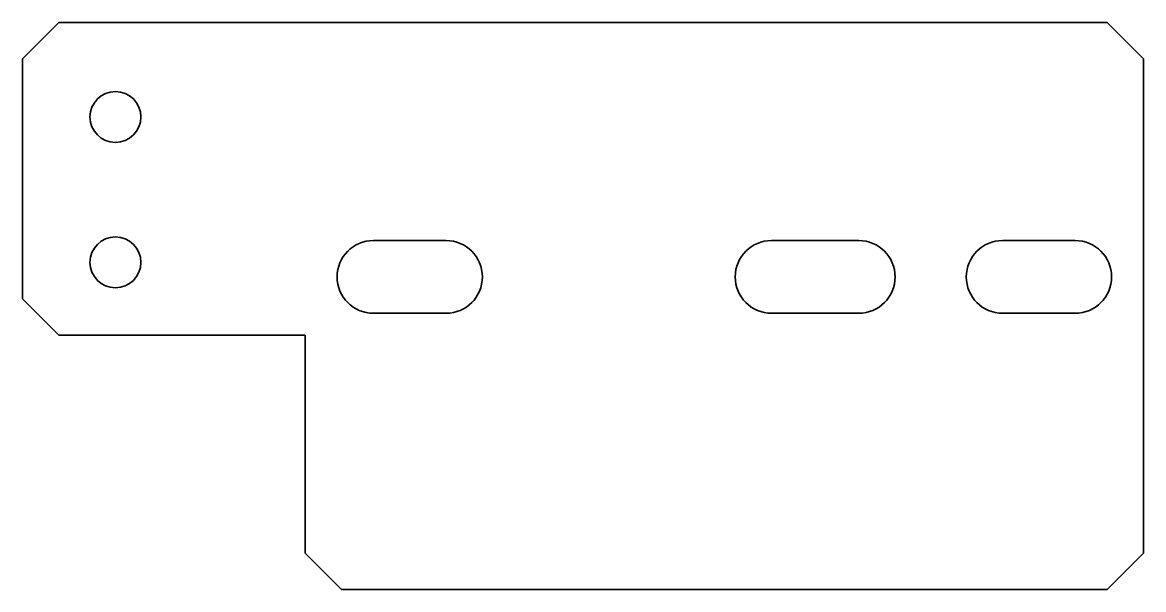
# Model space of a CAD drawing. Header units: millimetres. Extents: x 30878 to 98787, y -104020 to -37329.
# Drawn here: x 31160 to 31314.3, y -50760.7 to -50682.7 of the extents above; entities that cross this region are included whole.
import ezdxf

# ---------------------------------------------------------------- set-up
doc = ezdxf.new("R2010")
doc.units = ezdxf.units.MM
doc.header["$LTSCALE"] = 0.5

msp = doc.modelspace()

# ---------------------------------------------------------------- linework, layer by layer
at = {"color": 7, "lineweight": 35}
for p, q in [((31165.007, -50682.697), (31160.007, -50687.697)), ((31165.007, -50682.697), (31309.307, -50682.697)), ((31314.307, -50687.697), (31309.307, -50682.697)), ((31160.007, -50720.697), (31160.007, -50687.697)), ((31314.307, -50725.697), (31314.307, -50687.697)), ((31218.307, -50712.697), (31208.307, -50712.697)), ((31275.107, -50712.697), (31263.107, -50712.697)), ((31294.907, -50712.697), (31304.907, -50712.697)), ((31165.007, -50725.697), (31160.007, -50720.697)), ((31218.307, -50722.697), (31208.307, -50722.697)), ((31275.107, -50722.697), (31263.107, -50722.697)), ((31294.907, -50722.697), (31304.907, -50722.697)), ((31198.907, -50725.697), (31165.007, -50725.697)), ((31198.907, -50755.697), (31198.907, -50725.697)), ((31314.307, -50755.697), (31314.307, -50725.697)), ((31203.907, -50760.697), (31309.307, -50760.697))]:
    msp.add_line(p, q, dxfattribs=at)
at = {"color": 7, "lineweight": 35, "ltscale": 0.176777}
for p, q in [((31198.907, -50755.697), (31203.907, -50760.697)), ((31314.307, -50755.697), (31309.307, -50760.697))]:
    msp.add_line(p, q, dxfattribs=at)
at = {"color": 7, "lineweight": 35}
for centre in [(31172.807, -50695.697), (31172.807, -50715.697)]:
    msp.add_circle(centre, 3.5, dxfattribs=at)
for centre, start, end in [((31208.307, -50717.697), 90, 270), ((31218.307, -50717.697), 270, 90), ((31263.107, -50717.697), 90, 270), ((31275.107, -50717.697), 270, 90), ((31294.907, -50717.697), 90, 270), ((31304.907, -50717.697), 270, 90)]:
    msp.add_arc(centre, 5, start, end, dxfattribs=at)

doc.saveas('drawing.dxf')
